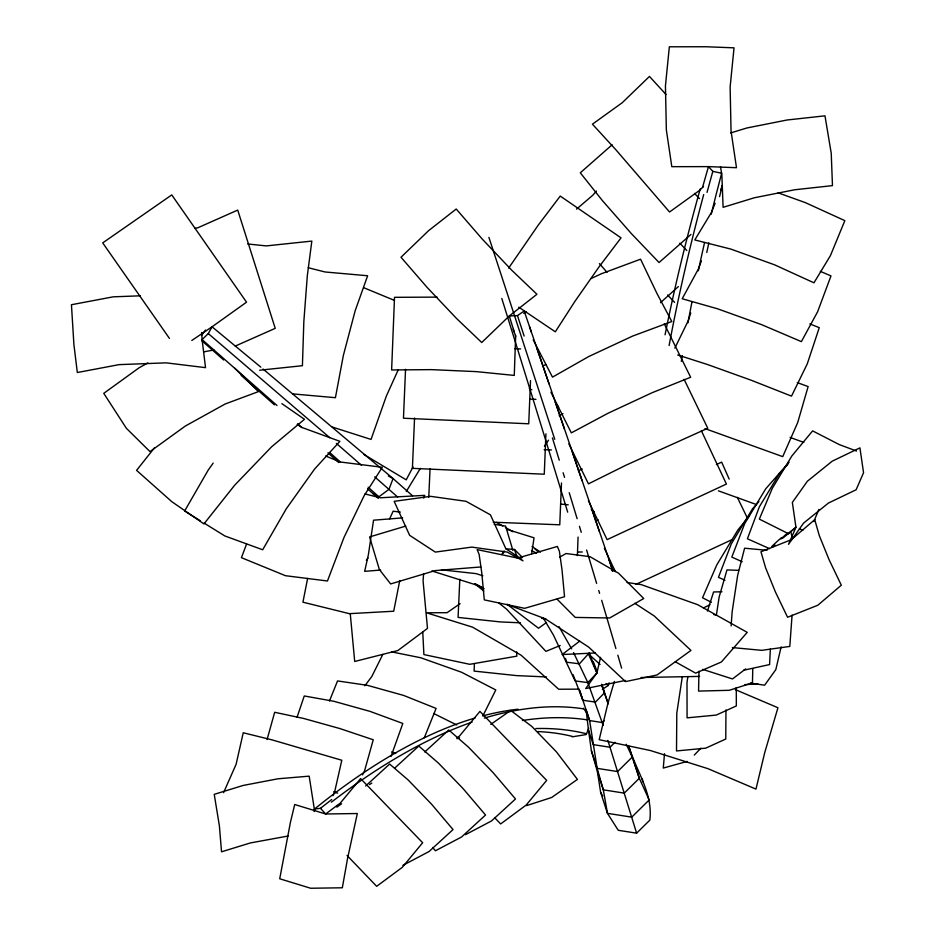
<?xml version="1.0" encoding="UTF-8"?>
<svg xmlns="http://www.w3.org/2000/svg" width="935" height="935" viewBox="0 0 935 935"><rect width="100%" height="100%" fill="white"/><g stroke="black" fill="none" stroke-linecap="round" stroke-linejoin="round"><path stroke-width="1.4" d="M725.969 709.922L725.759 739.036L705.691 748.164L676.508 750.945L676.8 713.101L682.328 676.578M698.983 671.236L698.562 691.094L729.277 690.299L752.465 682.842L752.769 668.654M577.374 555.612L578.075 537.064M428.768 497.28L430.053 468.634M515.688 335.349L514.262 375.414L476.371 371.627L431.327 369.629L391.625 369.968L394.512 297.318L437.113 297.12M459.821 579.232L458.08 617.416L500.529 621.939L520.479 622.815M474.419 664.025L474.092 671.096L516.541 675.608L546.461 676.94M770.335 648.925L769.598 664.575L743.676 670.231M405.545 369.325L403.464 418.225L528.731 423.789L530.531 380.557M414.556 418.038L412.405 468.353L544.264 474.209L545.923 433.828M561.491 482.998L559.761 524.804L493.248 522.209M423.59 573.774L423.076 580.939L427.494 628.402L397.878 650.538L354.704 661.477L350.286 614.014M731.123 625.947L732.152 611.7L737.668 575.294L744.599 548.202L767.004 550.306M792.074 615.078L789.806 646.424L761.768 650.339L732.374 647.581M664.504 753.692L663.277 768.067L687.167 761.417M314.137 811.592L314.464 809.032L325.403 800.36A980.71 384.752 -66.5 0 1 424.315 737.762A982.568 385.477 -66.5 0 1 475.097 717.998M531.664 553.707L534.049 537.812L506.747 529.292M687.833 676.952L686.991 682.55L687.085 717.846L716.268 715.076L736.336 705.937L736.277 687.587M716.374 615.253L719.144 597.044L726.974 569.918L738.51 570.35M307.627 578.403L302.928 602.187L349.374 613.664L393.705 611.233L399.783 580.46M625.445 680.435L585.719 688.557L596.927 672.931L600.562 657.34M781.122 646.903L775.828 669.6L764.62 685.215L750.513 683.088M722.311 185.516L720.932 191.009A1141.354 401.477 -63.9 0 0 719.564 196.654M707.024 192.376L712.821 171.362L708.473 166.617L671.809 166.675L666.351 129.977L665.439 85.938L669.343 46.797L706.019 46.75L734.033 47.837L730.13 86.978L731.041 131.017L736.488 167.704L708.473 166.617L702.512 187.444M267.071 739.538L274.68 712.283L303.758 718.489L339.966 728.587L373.24 739.772L364.486 771.118L362.558 774.893M614.353 681.44L607.949 703.202L599.195 739.69L650.421 750.536L708.005 768.687L755.971 789.105L764.725 752.617L777.932 707.748L735.296 689.598M602.374 689.34L608.229 685.507L609.071 682.819M707.456 611.046L713.592 591.972L721.96 591.761M690.766 312.933L688.102 320.985L674.871 348.1M297.049 717.262L304.261 695.967L333.725 701.25L369.933 711.348L402.821 723.456L391.017 756.473M701.414 260.923L698.445 268.894L682.199 298.756L717.729 308.854L761.511 324.609L801.377 341.626L817.622 311.752L830.981 275.907L820.357 271.372M246.56 544.1L241.417 557.669L285.479 575.703L327.46 580.997L343.951 537.555L364.089 495.784L382.286 467.29L340.305 461.995L325.614 455.988M423.73 498.075L424.759 495.351L380.428 497.782L364.942 493.949M588.758 728.061L586.198 734.571L572.185 736.838M329.494 700.934L337.535 680.925L367.432 685.332L403.639 695.43L436.096 708.414L424.315 737.762M715.123 203.339L711.243 212.759L694.787 239.944L730.784 249.072L774.566 264.815L813.964 282.814L830.42 255.617L844.843 220.648L805.444 202.661L778.072 192.82M720.675 189.887L722.334 185.855M813.789 521.508L818.885 509.446M223.57 792.67L236.099 764.316L243.24 732.76L272.003 739.865L341.801 760.249L334.66 791.805L332.953 795.673M398.146 369.991L386.33 396.124L371.043 439.427L332.357 427.061M389.509 519.17L393.144 511.2L400.309 512.111M382.812 654.406L371.779 676.566L364.802 685.776M482.822 716.011L495.795 689.948L461.633 672.288L420.843 657.784L391.695 651.894M413.013 466.974L406.211 479.842L363.844 454.445M201.539 335.42L205.478 330.032M140.285 295.811L113.17 296.839L71.446 304.728L73.9 344.454L77.324 372.527L119.049 364.638L166.149 362.85L205.525 367.654L202.1 339.592L208.295 333.585L212.046 326.806L246.536 302.18L171.76 194.912L102.71 242.89L169.445 338.412M406.281 491.483L420.364 468.377M508.652 268.111L538.291 225.054L560.252 196.081L621.039 237.852L599.078 266.826L574.932 301.35L555.308 331.82L518.761 307.171M544.415 446.205L548.518 440.186M501.92 554.478L504.304 551.077L501.908 554.467M517.347 558.183L557.365 546.437L559.375 551.253L562.005 569.719L564.541 596.729L524.629 608.323L484.295 599.884L481.77 572.886L479.141 554.408L477.13 549.605L517.452 558.031L514.472 549.464L505.905 548.822L490.431 514.834L466.004 501.3L430.638 496.345L394.173 501.335L409.635 535.323L435.313 552.094L471.789 547.104L507.144 552.059L523.027 560.848M213.18 463.117L208.178 470.141L184.639 511.013L200.464 520.842M366.356 560.287L368.016 558.02M154.579 447.678L136.568 470.352L171.818 501.686L203.935 523.916L234.545 485.358L271.477 446.93L304.471 419.289L281.867 403.651M748.841 516.471L737.844 530.04L716.794 564.88L702.536 597.757L711.406 602.315M612.168 144.75L580.296 172.8L602.432 200.639L631.359 233.598L659.058 262.525L690.93 234.475M596.401 191.067L592.685 195.333L576.533 209.136M678.378 286.577L660.507 302.659M789.117 462.252L765.718 488.818L744.669 523.658L731.813 557.108L742.226 561.736M758.904 501.604L752.359 509.037L731.299 543.889L718.454 577.339L724.952 580.238M787.784 464.321L779.358 473.706L759.36 506.805L747.404 538.782L769.517 548.623M589.19 652.537L596.927 672.931L587.87 682.632L575.095 680.902L553.438 635.075L543.41 618.222M694.273 755.094L700.911 748.164M604.29 720.593L602.304 722.556L589.623 720.569L579.665 690.509M615.031 742.296L610.006 747.252L593.211 744.622L588.489 730.095L586.07 709.653L589.623 720.569L597.126 768.36L603.32 789.841L607.458 813.345L618.257 830.292L636.618 833.167L649.825 820.147C653.144 793.219 636.139 770.884 628.823 746.294M703.506 186.532L699.31 190.576L669.542 212L615.861 149.752L592.439 124.168L622.207 102.745L649.463 76.436L666.059 94.564M365.655 785.996L389.626 764.047L408.198 780.024L431.491 804.1L453.031 829.579L429.048 851.528L402.915 865.319M394.839 767.997L418.81 746.048L438.421 763.1L462.942 788.439L485.546 815.028L461.574 836.977L435.441 850.768L432.613 847.449M424.782 751.95L448.765 730.001L468.365 747.053L492.885 772.392L515.501 798.981L491.518 820.942L465.385 834.721M782.84 538.081L795.965 527.293L792.342 502.446L807.384 481.233L832.22 461.177L859.931 447.865L863.554 472.713L856.121 489.765L828.398 503.077L803.574 523.121L788.521 544.334L795.965 527.293L788.228 533.616M314.464 809.032L320.471 808.308L331.726 799.542M579.677 641.141L562.134 654.547L595.396 652.969M745.674 668.899L732.514 678.95L702.617 669.343M337.114 805.444L325.649 813.988L294.712 804.509L290.446 822.239L279.717 878.771L310.654 888.25L342.327 887.783L347.551 858.54L357.322 813.52L325.649 813.988L320.471 808.308M367.548 488.725L372.901 493.587L378.874 496.847L388.972 489.332L393.086 478.568L263.062 369.021M336.682 805.818L340.165 803.247L360.618 778.598L422.678 842.751L402.225 867.399L376.665 886.322L347.014 855.431M457.168 737.762L459.482 736.044L479.935 711.395L546.671 780.386L526.218 805.023L500.657 823.945L494.603 817.634M546.508 622.488L538.525 628.238L507.179 604.349M490.77 724.391L510.709 710.425L531.886 726.507L556.407 751.845L577.444 779.404L551.65 797.485L526.592 805.619M460.102 603.671L447.059 612.694L426.512 612.787L472.631 627.186L521.169 655.271L558.663 689.235L579.209 689.142M515.641 336.483L509.283 315.972L536.947 294.28L511.889 270.379L482.238 239.056L456.222 209.019L428.546 230.711L400.998 257.254L427.014 287.29L456.677 318.613L481.735 342.514L509.283 315.972L517.464 315.598L524.184 311.016M191.792 340.492L212.046 326.806L260.83 367.163M559.749 557.131L566.049 553.52L590.008 556.687L618.561 573.213L643.747 598.529L609.702 617.977L575.247 617.416L557.108 599.195M523.74 313.377L526.241 311.951M147.87 362.92L139.151 367.747L103.762 393.343L126.389 428.312L149.986 451.605L185.375 426.009L225.23 403.967L258.457 391.601L234.86 368.308M543.34 365.795L545.876 364.44M559.153 415.678L563.01 413.761M703.447 607.96L709.922 604.746M716.409 464.59L721.656 462.112L729.171 479.082M732.047 539.624L636.034 584.317M591.084 278.548L601.404 273.745L640.557 259.194L656.931 293.426L671.809 321.523L632.644 336.074L588.816 356.504L552.48 377.132L533.195 339.814M578.321 470.831L582.236 469.019M595.42 520.947L598.049 519.743M235.328 346.043L275.229 328.349L237.724 210.083L197.823 227.789L194.971 228.304M611.782 570.607L614.424 569.473M560.194 645.501L545.9 651.368L506.606 609.176L498.624 602.818M730.597 132.957L746.936 127.966L787.106 119.996L824.974 115.835L831.238 153.317L832.466 185.621L794.598 189.782L754.428 197.752L723.106 207.313L721.878 175.009L720.488 166.675M405.778 526.089L369.594 536.924L379.365 569.52L390.643 583.931L435.172 570.595L480.859 566.961M204.029 351.794L213.986 349.97M259.649 370.213L302.414 365.702L303.84 321.57L307.311 275.79L311.834 241.09L266.23 245.905L247.728 243.977M288.132 836.019L250.416 842.938L221.537 851.808L219.386 825.874L214.232 794.341L243.112 785.458L277.987 778.785L309.169 776.155L314.557 810.575M402.658 517.873L373.544 520.199L368.355 554.864L364.662 571.343L380.674 570.058M744.95 684.619L757.864 683.952M578.017 552.059L582.26 551.977M641.094 677.513L699.52 676.414M514.846 348.743L520.596 348.942M530.11 399.151L535.954 399.362M544.158 449.7L551.451 449.957M292.9 393.916L335.42 397.691L343.355 355.452L355.195 310.665L367.63 275.755L325.111 271.98L308.246 267.737M561.199 504.14L568.223 504.818M441.507 569.824L476.02 573.622L482.846 575.75M573.026 674.556L582.821 700.257L595.455 702.103L604.478 692.835L601.766 684.49M627.069 582.517L641.188 584.597L697.779 604.735L747.217 632.364L721.364 662.003L695.628 673.153L675.339 661.816M541.575 618.327L545.818 618.958M494.159 524.301L505.613 526.101L512.941 550.551M712.821 171.362L721.645 173.256L716.233 194.153A1153.778 405.848 -63.9 0 0 711.254 214.197M431.841 570.958L477.703 585.415L484.131 588.793M677.735 354.996L707.409 364.486L751.191 380.229L791.524 396.136L807.279 363.855L819.27 327.647L809.85 323.931M394.395 300.38L363.738 287.7M713.615 614.435L716.339 615.312M333.643 791.793L337.628 793.137M433.711 713.499L456.677 724.941M705.013 428.604L782.735 456.642L797.719 422.503L808.132 386.552L797.263 382.614M718.442 490.852L756.485 504.561M790.11 437.44L803.808 442.395M856.507 451.044L839.209 444.546L812.62 430.883L791.91 455.894L772.333 488.292L759.337 519.1L788.579 533.768M507.027 604.431L545.163 618.736L588.676 647.09L625.503 681.603L657.071 674.965L690.965 650.409L654.149 615.896L634.807 603.297M391.66 751.892L395.715 753.516M799.39 528.789L802.814 530.285M531.477 550.516L536.62 553.216M532.05 546.519L540.477 552.106M475.693 583.978L483.255 588.068M529.292 388.399L531.851 389.801M388.317 475.962L393.086 478.568L412.534 495.807M496.497 522.408L502.843 526.008M505.391 527.445L513.011 531.77M297.178 424.49L302.052 427.505L339.896 441.332L314.581 469.066L286.215 508.897L262.677 549.768L224.832 535.954L204.122 523.109M505.905 548.822L521.8 559.2M534.773 548.833L538.198 551.557M474.711 583.756L483.827 591.014M208.295 333.585L329.821 437.72M336.366 443.4L361.541 465.338M374.69 476.838L397.667 497.046M201.89 340.784L223.71 359.987M241.16 375.344L274.399 404.843M372.901 493.587L378.278 498.355M277.017 405.509L202.1 339.592L201.656 332.498M297.622 423.8L301.9 427.622M329.681 452.458L340.363 462.054M327.963 452.832L338.669 462.509M368.18 487.182L378.874 496.847M589.342 654.745L600.06 664.446M591.259 509.189L594.415 512.17M606.102 683.497L608.229 685.507M514.472 549.464L522.466 557.447M694.541 193.452L699.485 198.617M679.815 243.194L686.804 250.533M667.613 295.016L674.614 302.356M599.428 263.623L607.049 272.307M555.238 402.447L558.616 407.216M583.44 708.239L586.49 712.61M558.978 626.637L571.624 648.843M588.489 730.095L591.376 750.653L597.43 771.714L600.632 792.331L602.713 796.012M573.576 652.583L587.87 682.632L603.18 725.35M737.318 497.35L747.381 518.072M615.359 571.647L604.349 548.272M626.275 744.295L632.282 757.058L639.306 778.282L649.194 799.939L631.744 817.143L607.458 813.345L600.632 792.331M664.259 323.779L690.649 377.261L651.976 392.782L608.136 413.2L571.332 432.858L550.937 392.233M684.069 379.294L707.772 428.253L625.784 465.291L588.442 483.851L568.831 443.868M596.927 672.931L588.384 653.857L579.455 663.815L566.727 662.225L565.465 658.369M701.39 430.79L726.425 484.05L607.096 539.647L588.431 500.751M593.199 661.501L597.114 671.482M601.719 685.285L608.171 703.891M524.079 310.782L531.08 331.177A1153.778 3.635 71 0 1 590.745 505.964A1155.952 3.647 71 0 1 612.846 570.911M601.731 684.326L607.855 702.594M517.464 315.598L524.149 336.086M633.416 760.155L639.306 778.282L624.253 793.114L603.32 789.841L597.43 771.714M628.741 746.165L632.282 757.058L617.579 771.562L597.126 768.36L591.376 750.653M579.606 690.381L582.821 700.257M607.867 740.415L636.618 833.167M513.221 329.26L514.051 331.948M790.776 531.583L792.448 538.876M642.368 778.925L642.625 781.742M516.623 651.882L516.833 656.16L469.767 664.306L423.894 654.57L422.749 631.779M771.796 546.484A987.804 416.507 16.8 0 1 781.578 537.532M772.883 546.858A982.475 402.938 16.8 0 1 774.846 544.871M780.947 538.992A982.475 402.938 16.8 0 1 787.363 533.242M488.911 237.373A1162.123 11.43 71.6 0 1 554.736 439.298M501.803 298.487A1155.847 22.498 72.1 0 1 567.685 512.17M552.41 437.896A1142.067 27.91 71.8 0 1 559.27 460.207M563.115 472.736A1142.067 27.91 71.8 0 1 564.541 477.388M569.216 492.71A1142.067 27.91 71.8 0 1 577.14 518.715M579.431 526.3A1142.067 27.91 71.8 0 1 581.254 532.307M586.607 550.025A1142.067 27.91 71.8 0 1 596.612 583.382M598.751 590.511A1142.067 27.91 71.8 0 1 599.592 593.328M601.672 600.328A1142.067 27.91 71.8 0 1 615.885 648.516M617.836 655.178A1142.067 27.91 71.8 0 1 621.611 668.163M529.49 326.619A1141.354 3.6 71 0 1 531.384 332.17M536.561 347.329A1141.354 3.6 71 0 1 549.032 383.853M555.624 403.149A1141.354 3.6 71 0 1 564.448 429.013M572.302 452.037A1141.354 3.6 71 0 1 582.061 480.66M591.808 509.271A1141.354 3.6 71 0 1 599.358 531.454M608.673 558.814A1141.354 3.6 71 0 1 612.892 571.227M537.999 731.591A964.371 389.451 -66.4 0 1 572.36 736.406M535.802 728.552A970.764 402.962 -66.3 0 1 586.525 733.765M331.387 802.183A987.804 396.908 -66.1 0 1 472.117 722.112M484.423 718.103A987.804 396.908 -66.1 0 1 583.218 708.8M336.892 807.174A982.475 405.697 -65.9 0 1 341.579 803.761M369.524 784.57A982.475 405.697 -65.9 0 1 371.826 783.086M456.899 738.732A982.475 405.697 -65.9 0 1 459.517 737.727M522.385 720.511A982.475 405.697 -65.9 0 1 587.636 719.915M483.278 715.731A982.568 385.477 -66.5 0 1 517.978 709.221M669.109 345.553A1162.123 401.349 -63.3 0 1 703.704 194.562M665.065 334.8A1155.847 388.563 -62.8 0 1 700.21 188.987M681.346 361.389A1153.778 405.848 -63.9 0 1 682.269 355.732M687.985 322.774A1153.778 405.848 -63.9 0 1 691.97 301.806M698.328 270.788A1153.778 405.848 -63.9 0 1 704.569 242.539M706.778 252.485A1141.354 401.477 -63.9 0 1 708.87 242.831M814.724 519.696L791.209 539.74L760.961 551.767L765.601 567.802L775.372 591.867L787.574 617.264L817.809 605.249L841.325 585.205L829.135 559.808L819.352 535.743L814.724 519.696"/></g></svg>
